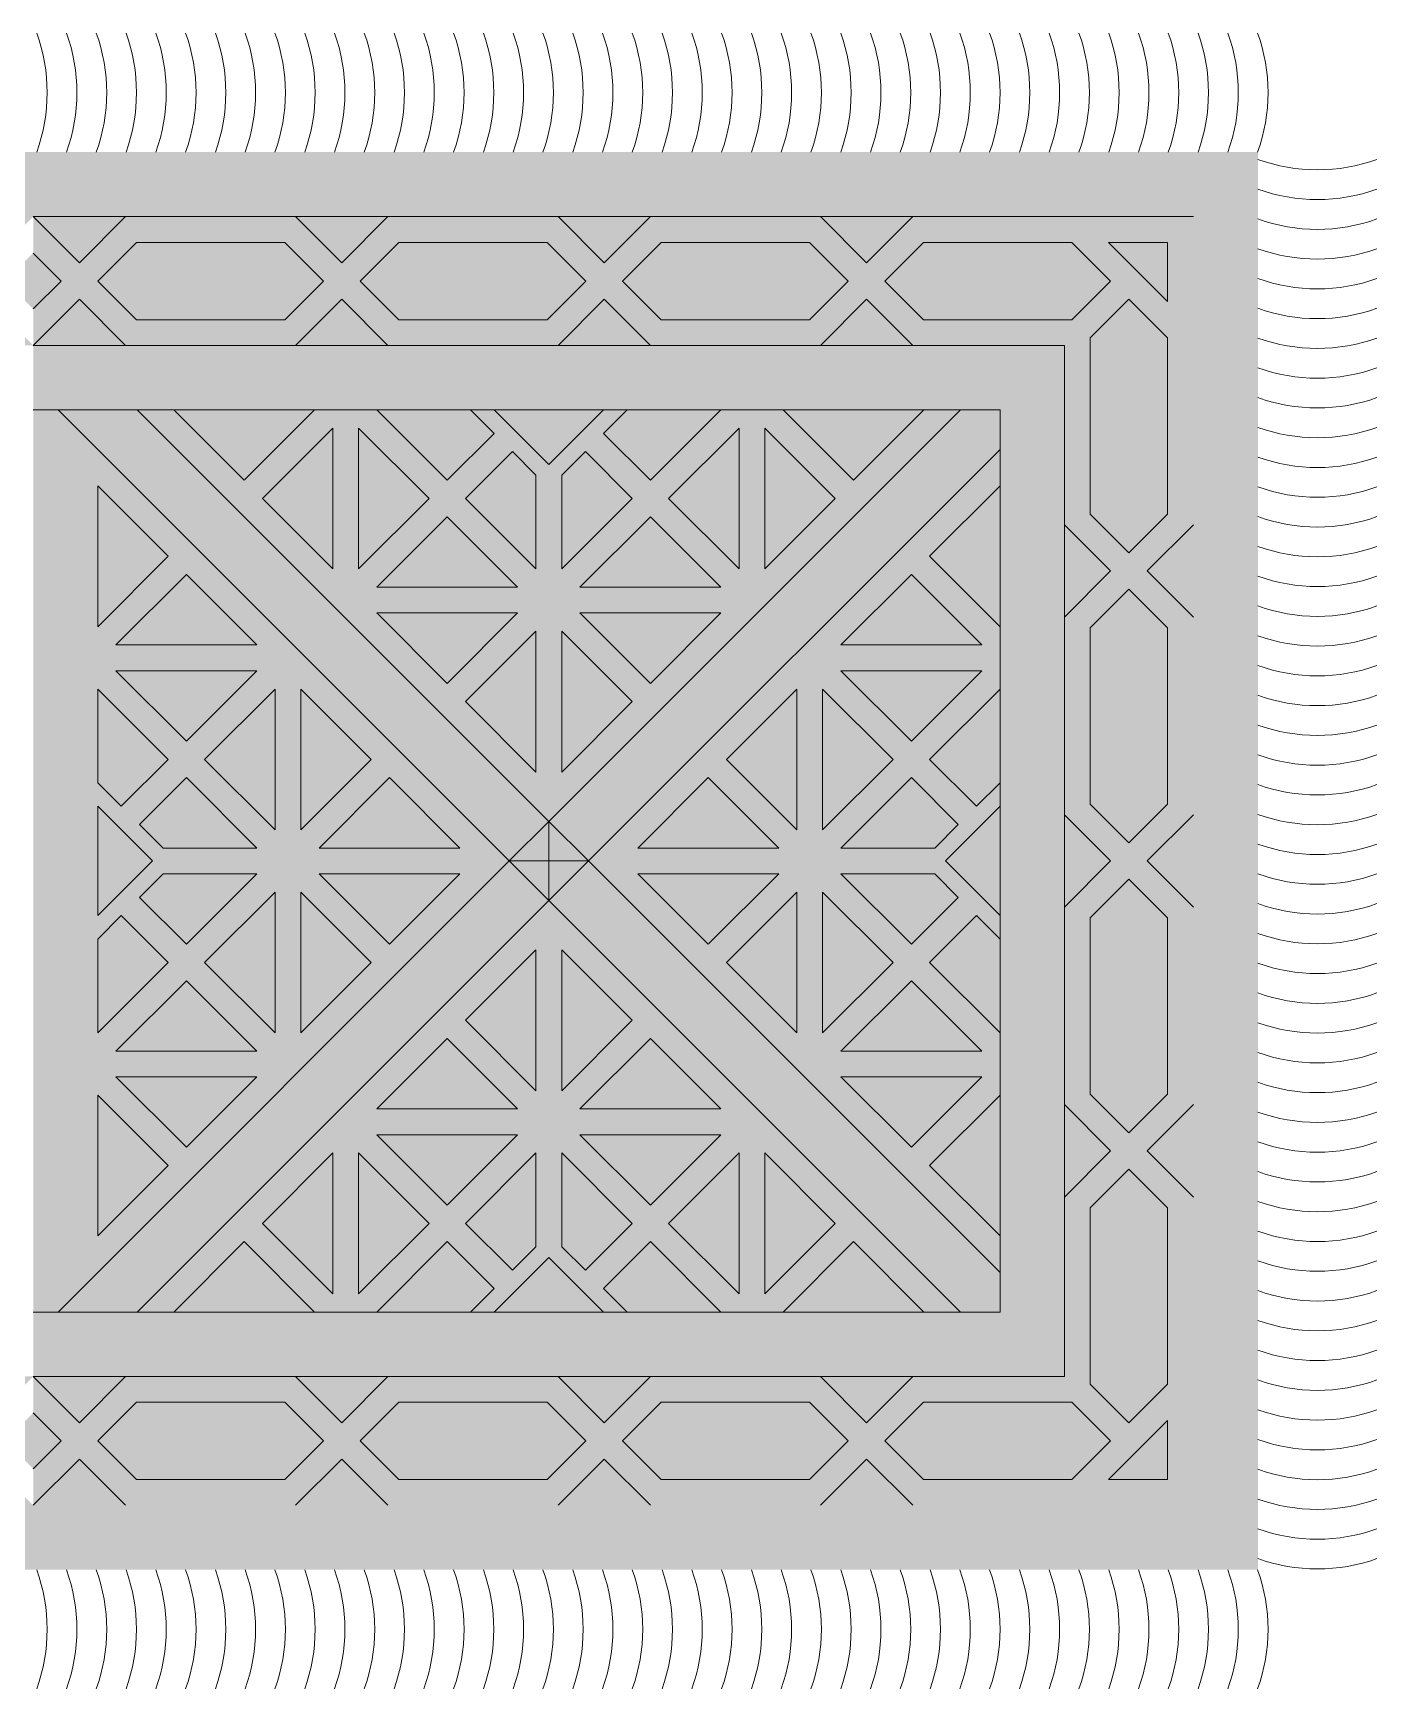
# Model space of a CAD drawing. Header units: feet. Extents: x 3867 to 6666, y -160 to 1574.
# Drawn here: x 4349.91 to 4375.91, y 306.69 to 338.74 of the extents above; entities that cross this region are included whole.
import ezdxf

# ---------------------------------------------------------------- set-up
doc = ezdxf.new("R2010")
doc.units = ezdxf.units.FT
doc.layers.add('RA-AP-01$0$FURN', color=3, linetype='Continuous')
doc.layers.add('RA-AP-01$0$INT', color=35, linetype='Continuous', lineweight=5)

# ---------------------------------------------------------------- blocks, each defined once
blk = doc.blocks.new('A$C18D01794')
at = {"layer": 'RA-AP-01$0$INT'}
h = blk.add_hatch(color=65, dxfattribs=at)
h.paths.add_polyline_path([(4.3552, -6.1567), (4.3552, -8.0567), (5.4552, -8.0567), (5.4552, -6.1567)])
h.paths.add_polyline_path([(4.4052, -8.0067), (4.4052, -6.2067), (5.4052, -6.2067), (5.4052, -8.0067)], flags=16)
h = blk.add_hatch(color=36, dxfattribs=at)
h.paths.add_polyline_path([(4.4693, -7.0709), (4.5052, -7.035), (4.5052, -7.1067)])
h.paths.add_polyline_path([(4.4552, -7.085), (4.4769, -7.1067), (4.4335, -7.1067)])
h.paths.add_polyline_path([(4.4052, -7.035), (4.4411, -7.0709), (4.4052, -7.1067)])
h.paths.add_polyline_path([(4.4252, -6.9115), (4.4552, -6.8815), (4.4852, -6.9115), (4.4852, -7.0267), (4.4552, -7.0567), (4.4252, -7.0267)])
h.paths.add_polyline_path([(4.5052, -6.8315), (4.5052, -6.9032), (4.4693, -6.8673)])
h.paths.add_polyline_path([(4.4252, -6.7079), (4.4552, -6.6779), (4.4852, -6.7079), (4.4852, -6.8232), (4.4552, -6.8532), (4.4252, -6.8232)])
h.paths.add_polyline_path([(4.4252, -6.5044), (4.4552, -6.4744), (4.4852, -6.5044), (4.4852, -6.6196), (4.4552, -6.6496), (4.4252, -6.6196)])
h.paths.add_polyline_path([(4.4693, -6.6638), (4.5052, -6.6279), (4.5052, -6.6996)])
h.paths.add_polyline_path([(4.4052, -6.6279), (4.4411, -6.6638), (4.4052, -6.6996)])
h.paths.add_polyline_path([(4.4052, -6.4244), (4.4411, -6.4602), (4.4052, -6.4961)])
h.paths.add_polyline_path([(4.4693, -6.4602), (4.5052, -6.4244), (4.5052, -6.4961)])
h.paths.add_polyline_path([(4.4252, -6.3009), (4.4552, -6.2709), (4.4852, -6.3009), (4.4852, -6.4161), (4.4552, -6.4461), (4.4252, -6.4161)])
h.paths.add_polyline_path([(4.4252, -6.2267), (4.4711, -6.2267), (4.4252, -6.2726)])
h.paths.add_polyline_path([(4.4993, -6.2267), (4.6361, -6.2267), (4.6661, -6.2567), (4.6361, -6.2867), (4.4993, -6.2867), (4.4693, -6.2567)])
h.paths.add_polyline_path([(4.6802, -6.2709), (4.7161, -6.3067), (4.6443, -6.3067)])
h.paths.add_polyline_path([(4.6443, -6.2067), (4.7161, -6.2067), (4.6802, -6.2426)])
h.paths.add_polyline_path([(4.7243, -6.2267), (4.8611, -6.2267), (4.8911, -6.2567), (4.8611, -6.2867), (4.7243, -6.2867), (4.6943, -6.2567)])
h.paths.add_polyline_path([(4.9052, -6.2709), (4.9411, -6.3067), (4.8693, -6.3067)])
h.paths.add_polyline_path([(4.8693, -6.2067), (4.9411, -6.2067), (4.9052, -6.2426)])
h.paths.add_polyline_path([(4.9493, -6.2267), (5.0861, -6.2267), (5.1161, -6.2567), (5.0861, -6.2867), (4.9493, -6.2867), (4.9193, -6.2567)])
h.paths.add_polyline_path([(5.1302, -6.2709), (5.1661, -6.3067), (5.0943, -6.3067)])
h.paths.add_polyline_path([(5.0943, -6.2067), (5.1661, -6.2067), (5.1302, -6.2426)])
h.paths.add_polyline_path([(5.1743, -6.2267), (5.3111, -6.2267), (5.3411, -6.2567), (5.3111, -6.2867), (5.1743, -6.2867), (5.1443, -6.2567)])
h.paths.add_polyline_path([(5.3252, -6.3009), (5.3552, -6.2709), (5.3852, -6.3009), (5.3852, -6.4161), (5.3552, -6.4461), (5.3252, -6.4161)])
h.paths.add_polyline_path([(5.3393, -6.2267), (5.3852, -6.2267), (5.3852, -6.2726)])
h.paths.add_polyline_path([(5.3252, -6.5044), (5.3552, -6.4744), (5.3852, -6.5044), (5.3852, -6.6196), (5.3552, -6.6496), (5.3252, -6.6196)])
h.paths.add_polyline_path([(5.3052, -6.4244), (5.3411, -6.4602), (5.3052, -6.4961)])
h.paths.add_polyline_path([(5.3693, -6.4602), (5.4052, -6.4244), (5.4052, -6.4961)])
h.paths.add_polyline_path([(5.4052, -6.6279), (5.4052, -6.6996), (5.3693, -6.6638)])
h.paths.add_polyline_path([(5.3052, -6.6279), (5.3411, -6.6638), (5.3052, -6.6996)])
h.paths.add_polyline_path([(5.3252, -6.7079), (5.3552, -6.6779), (5.3852, -6.7079), (5.3852, -6.8232), (5.3552, -6.8532), (5.3252, -6.8232)])
h.paths.add_polyline_path([(5.3052, -6.8315), (5.3411, -6.8673), (5.3052, -6.9032)])
h.paths.add_polyline_path([(5.3252, -6.9115), (5.3552, -6.8815), (5.3852, -6.9115), (5.3852, -7.0267), (5.3552, -7.0567), (5.3252, -7.0267)])
h.paths.add_polyline_path([(5.4046, -6.8321, 0.001218), (5.4052, -6.8323), (5.4052, -6.9032), (5.3693, -6.8673)])
h.paths.add_polyline_path([(5.3693, -7.0709), (5.4052, -7.035), (5.4052, -7.1067)])
h.paths.add_polyline_path([(5.3552, -7.085), (5.3769, -7.1067), (5.3335, -7.1067)])
h.paths.add_polyline_path([(5.3052, -7.035), (5.3411, -7.0709), (5.3052, -7.1067)])
h = blk.add_hatch(color=41, dxfattribs=at)
h.paths.add_polyline_path([(4.5052, -6.6279), (4.4693, -6.6638), (4.5052, -6.6996), (4.5052, -6.8315), (4.4693, -6.8673), (4.5052, -6.9032), (4.5052, -7.035), (4.4693, -7.0709), (4.5052, -7.1067), (4.4769, -7.1067), (4.4552, -7.085), (4.4335, -7.1067), (4.4052, -7.1067), (4.4411, -7.0709), (4.4052, -7.035), (4.4052, -6.9032), (4.4411, -6.8673), (4.4052, -6.8315), (4.4052, -6.6996), (4.4411, -6.6638), (4.4052, -6.6279), (4.4052, -6.4961), (4.4411, -6.4602), (4.4052, -6.4244), (4.4052, -6.2067), (4.6443, -6.2067), (4.6802, -6.2426), (4.7161, -6.2067), (4.8693, -6.2067), (4.9052, -6.2426), (4.9411, -6.2067), (5.0943, -6.2067), (5.1302, -6.2426), (5.1661, -6.2067), (5.4052, -6.2067), (5.4052, -6.4244), (5.3693, -6.4602), (5.4052, -6.4961), (5.4052, -6.6279), (5.3693, -6.6638), (5.4052, -6.6996), (5.4052, -6.8315), (5.3693, -6.8673), (5.4052, -6.9032), (5.4052, -7.035), (5.3693, -7.0709), (5.4052, -7.1067), (5.3769, -7.1067), (5.3552, -7.085), (5.3335, -7.1067), (5.3052, -7.1067), (5.3411, -7.0709), (5.3052, -7.035), (5.3052, -6.9032), (5.3411, -6.8673), (5.3052, -6.8315), (5.3052, -6.6996), (5.3411, -6.6638), (5.3052, -6.6279), (5.3052, -6.4961), (5.3411, -6.4602), (5.3052, -6.4244), (5.3052, -6.3067), (5.1661, -6.3067), (5.1302, -6.2709), (5.0943, -6.3067), (4.9411, -6.3067), (4.9052, -6.2709), (4.8693, -6.3067), (4.7161, -6.3067), (4.6802, -6.2709), (4.6443, -6.3067), (4.5052, -6.3067), (4.5052, -6.4244), (4.4693, -6.4602), (4.5052, -6.4961)])
h.paths.add_polyline_path([(4.4852, -6.5044), (4.4552, -6.4744), (4.4252, -6.5044), (4.4252, -6.6196), (4.4552, -6.6496), (4.4852, -6.6196)], flags=16)
h.paths.add_polyline_path([(4.4552, -6.4461), (4.4852, -6.4161), (4.4852, -6.3009), (4.4552, -6.2709), (4.4252, -6.3009), (4.4252, -6.4161)], flags=16)
h.paths.add_polyline_path([(4.4552, -6.6779), (4.4252, -6.7079), (4.4252, -6.8232), (4.4552, -6.8532), (4.4852, -6.8232), (4.4852, -6.7079)], flags=16)
h.paths.add_polyline_path([(4.4993, -6.2867), (4.6361, -6.2867), (4.6661, -6.2567), (4.6361, -6.2267), (4.4993, -6.2267), (4.4693, -6.2567)], flags=16)
h.paths.add_polyline_path([(4.4252, -6.2726), (4.4711, -6.2267), (4.4252, -6.2267)], flags=16)
h.paths.add_polyline_path([(4.4552, -6.8815), (4.4252, -6.9115), (4.4252, -7.0267), (4.4552, -7.0567), (4.4852, -7.0267), (4.4852, -6.9115)], flags=16)
h.paths.add_polyline_path([(4.7243, -6.2867), (4.8611, -6.2867), (4.8911, -6.2567), (4.8611, -6.2267), (4.7243, -6.2267), (4.6943, -6.2567)], flags=16)
h.paths.add_polyline_path([(4.9193, -6.2567), (4.9493, -6.2867), (5.0861, -6.2867), (5.1161, -6.2567), (5.0861, -6.2267), (4.9493, -6.2267)], flags=16)
h.paths.add_polyline_path([(5.1443, -6.2567), (5.1743, -6.2867), (5.3111, -6.2867), (5.3411, -6.2567), (5.3111, -6.2267), (5.1743, -6.2267)], flags=16)
h.paths.add_polyline_path([(5.3252, -6.6196), (5.3552, -6.6496), (5.3852, -6.6196), (5.3852, -6.5044), (5.3552, -6.4744), (5.3252, -6.5044)], flags=16)
h.paths.add_polyline_path([(5.3252, -6.4161), (5.3552, -6.4461), (5.3852, -6.4161), (5.3852, -6.3009), (5.3552, -6.2709), (5.3252, -6.3009)], flags=16)
h.paths.add_polyline_path([(5.3252, -6.7079), (5.3252, -6.8232), (5.3552, -6.8532), (5.3852, -6.8232), (5.3852, -6.7079), (5.3552, -6.6779)], flags=16)
h.paths.add_polyline_path([(5.3252, -6.9115), (5.3252, -7.0267), (5.3552, -7.0567), (5.3852, -7.0267), (5.3852, -6.9115), (5.3552, -6.8815)], flags=16)
h.paths.add_polyline_path([(5.3393, -6.2267), (5.3852, -6.2726), (5.3852, -6.2267)], flags=16)
for color, points in [(65, [(4.5052, -6.3067), (5.3052, -6.3067), (5.3052, -7.1067), (5.2552, -7.1067), (5.2552, -6.3567), (4.5552, -6.3567), (4.5552, -7.1067), (4.5052, -7.1067)]), (36, [(4.4052, -6.9032), (4.4411, -6.8673), (4.4052, -6.8315)])]:
    blk.add_hatch(color=color, dxfattribs=at).paths.add_polyline_path(points)
h = blk.add_hatch(color=41, dxfattribs=at)
h.paths.add_polyline_path([(4.5859, -6.3567), (4.5552, -6.3567), (4.5552, -6.3874), (4.8745, -6.7067), (4.9052, -6.676)])
h.paths.add_polyline_path([(5.2552, -6.3874), (5.2552, -6.3567), (5.2245, -6.3567), (4.9052, -6.676), (4.9359, -6.7067)])
h.paths.add_polyline_path([(4.9359, -6.7067), (4.9052, -6.7374), (5.2552, -7.0874), (5.2552, -7.026)])
h.paths.add_polyline_path([(4.5552, -7.026), (4.5552, -7.0874), (4.9052, -6.7374), (4.8745, -6.7067)])
h = blk.add_hatch(color=36, dxfattribs=at)
h.paths.add_polyline_path([(4.5859, -6.3567), (4.6142, -6.3567), (4.6688, -6.4114), (4.7235, -6.3567), (4.7718, -6.3567), (4.8264, -6.4114), (4.8628, -6.375), (4.8445, -6.3567), (4.8628, -6.3567), (4.9052, -6.3991), (4.9476, -6.3567), (4.9659, -6.3567), (4.9476, -6.375), (4.984, -6.4114), (5.0386, -6.3567), (5.0869, -6.3567), (5.1416, -6.4114), (5.1962, -6.3567), (5.2245, -6.3567), (4.9052, -6.676)])
h.paths.add_polyline_path([(4.8952, -6.6377), (4.8952, -6.5284), (4.8406, -6.5831)], flags=16)
h.paths.add_polyline_path([(4.9152, -6.6377), (4.9699, -6.5831), (4.9152, -6.5284)], flags=16)
h.paths.add_polyline_path([(4.8264, -6.5689), (4.8811, -6.5143), (4.7718, -6.5143)], flags=16)
h.paths.add_polyline_path([(4.984, -6.5689), (5.0386, -6.5143), (4.9293, -6.5143)], flags=16)
h.paths.add_polyline_path([(4.8811, -6.4943), (4.8264, -6.4396), (4.7718, -6.4943)], flags=16)
h.paths.add_polyline_path([(4.9293, -6.4943), (5.0386, -6.4943), (4.984, -6.4396)], flags=16)
h.paths.add_polyline_path([(4.8952, -6.4801), (4.8952, -6.4074), (4.8769, -6.3891), (4.8406, -6.4255)], flags=16)
h.paths.add_polyline_path([(4.9152, -6.4801), (4.9699, -6.4255), (4.9335, -6.3891), (4.9152, -6.4074)], flags=16)
h.paths.add_polyline_path([(4.7576, -6.4801), (4.8123, -6.4255), (4.7576, -6.3709)], flags=16)
h.paths.add_polyline_path([(4.7376, -6.4801), (4.7376, -6.3709), (4.683, -6.4255)], flags=16)
h.paths.add_polyline_path([(5.0528, -6.4801), (5.0528, -6.3709), (4.9981, -6.4255)], flags=16)
h.paths.add_polyline_path([(5.0728, -6.4801), (5.1274, -6.4255), (5.0728, -6.3709)], flags=16)
h.paths.add_polyline_path([(4.9359, -6.7067), (5.2552, -6.3874), (5.2552, -6.4157), (5.2006, -6.4704), (5.2552, -6.525), (5.2552, -6.5733), (5.2006, -6.6279), (5.2369, -6.6643), (5.2552, -6.646), (5.2552, -6.6643), (5.2128, -6.7067), (5.2552, -6.7491), (5.2552, -6.7674), (5.2369, -6.7491), (5.2006, -6.7855), (5.2552, -6.8401), (5.2552, -6.8884), (5.2006, -6.9431), (5.2552, -6.9977), (5.2552, -7.026)])
h.paths.add_polyline_path([(5.043, -6.7855), (5.0976, -6.8401), (5.0976, -6.7309)], flags=16)
h.paths.add_polyline_path([(5.0288, -6.7714), (5.0835, -6.7167), (4.9742, -6.7167)], flags=16)
h.paths.add_polyline_path([(5.1176, -6.8401), (5.1723, -6.7855), (5.1176, -6.7309)], flags=16)
h.paths.add_polyline_path([(5.0835, -6.6967), (5.0288, -6.6421), (4.9742, -6.6967)], flags=16)
h.paths.add_polyline_path([(5.1318, -6.8543), (5.1864, -6.7996), (5.2411, -6.8543)], flags=17)
h.paths.add_polyline_path([(5.1318, -6.7167), (5.1864, -6.7714), (5.2228, -6.735), (5.2045, -6.7167)], flags=16)
h.paths.add_polyline_path([(5.0976, -6.6826), (5.0976, -6.5733), (5.043, -6.6279)], flags=16)
h.paths.add_polyline_path([(5.1318, -6.8743), (5.2411, -6.8743), (5.1864, -6.9289)], flags=17)
h.paths.add_polyline_path([(5.1318, -6.6967), (5.2045, -6.6967), (5.2228, -6.6784), (5.1864, -6.6421)], flags=16)
h.paths.add_polyline_path([(5.1176, -6.6826), (5.1723, -6.6279), (5.1176, -6.5733)], flags=16)
h.paths.add_polyline_path([(5.1864, -6.6138), (5.2411, -6.5591), (5.1318, -6.5591)], flags=16)
h.paths.add_polyline_path([(5.1318, -6.5391), (5.2411, -6.5391), (5.1864, -6.4845)], flags=16)
h.paths.add_polyline_path([(5.2552, -7.0874), (5.2552, -7.1067), (4.5552, -7.1067), (4.5552, -7.0874), (4.9052, -6.7374)])
h.paths.add_polyline_path([(4.984, -6.8445), (4.9293, -6.8991), (5.0386, -6.8991)], flags=16)
h.paths.add_polyline_path([(4.9699, -6.8304), (4.9152, -6.7757), (4.9152, -6.885)], flags=16)
h.paths.add_polyline_path([(4.9293, -6.9191), (4.984, -6.9738), (5.0386, -6.9191)], flags=16)
h.paths.add_polyline_path([(5.0528, -6.9333), (4.9981, -6.9879), (5.0528, -7.0426)], flags=16)
h.paths.add_polyline_path([(5.0728, -6.9333), (5.0728, -7.0426), (5.1274, -6.9879)], flags=16)
h.paths.add_polyline_path([(4.8952, -6.7757), (4.8406, -6.8304), (4.8952, -6.885)], flags=16)
h.paths.add_polyline_path([(4.9152, -6.9333), (4.9152, -7.006), (4.9335, -7.0243), (4.9699, -6.9879)], flags=16)
h.paths.add_polyline_path([(4.8811, -6.8991), (4.8264, -6.8445), (4.7718, -6.8991)], flags=16)
h.paths.add_polyline_path([(4.8952, -6.9333), (4.8406, -6.9879), (4.8769, -7.0243), (4.8952, -7.006)], flags=16)
h.paths.add_polyline_path([(4.984, -7.0021), (4.9476, -7.0384), (4.9659, -7.0567), (5.0386, -7.0567)], flags=16)
h.paths.add_polyline_path([(4.8811, -6.9191), (4.7718, -6.9191), (4.8264, -6.9738)], flags=16)
h.paths.add_polyline_path([(4.9052, -7.0143), (4.8628, -7.0567), (4.9476, -7.0567)], flags=16)
h.paths.add_polyline_path([(5.1416, -7.0021), (5.0869, -7.0567), (5.1962, -7.0567)], flags=16)
h.paths.add_polyline_path([(4.8264, -7.0021), (4.7718, -7.0567), (4.8445, -7.0567), (4.8628, -7.0384)], flags=16)
h.paths.add_polyline_path([(4.8123, -6.9879), (4.7576, -6.9333), (4.7576, -7.0426)], flags=16)
h.paths.add_polyline_path([(4.7376, -6.9333), (4.683, -6.9879), (4.7376, -7.0426)], flags=16)
h.paths.add_polyline_path([(4.7235, -7.0567), (4.6688, -7.0021), (4.6142, -7.0567)], flags=16)
h.paths.add_polyline_path([(4.5976, -6.7067), (4.5552, -6.6643), (4.5552, -6.646), (4.5735, -6.6643), (4.6099, -6.6279), (4.5552, -6.5733), (4.5552, -6.525), (4.6099, -6.4704), (4.5552, -6.4157), (4.5552, -6.3874), (4.8745, -6.7067), (4.5552, -7.026), (4.5552, -6.9977), (4.6099, -6.9431), (4.5552, -6.8884), (4.5552, -6.8401), (4.6099, -6.7855), (4.5735, -6.7491), (4.5552, -6.7674), (4.5552, -6.7491)])
h.paths.add_polyline_path([(4.7128, -6.7309), (4.7128, -6.8401), (4.7674, -6.7855)], flags=16)
h.paths.add_polyline_path([(4.7269, -6.7167), (4.7816, -6.7714), (4.8362, -6.7167)], flags=16)
h.paths.add_polyline_path([(4.6928, -6.7309), (4.6381, -6.7855), (4.6928, -6.8401)], flags=16)
h.paths.add_polyline_path([(4.7269, -6.6967), (4.8362, -6.6967), (4.7816, -6.6421)], flags=16)
h.paths.add_polyline_path([(4.6786, -6.7167), (4.6059, -6.7167), (4.5876, -6.735), (4.624, -6.7714)], flags=16)
h.paths.add_polyline_path([(4.7128, -6.6826), (4.7674, -6.6279), (4.7128, -6.5733)], flags=16)
h.paths.add_polyline_path([(4.6786, -6.6967), (4.624, -6.6421), (4.5876, -6.6784), (4.6059, -6.6967)], flags=16)
h.paths.add_polyline_path([(4.6928, -6.6826), (4.6928, -6.5733), (4.6381, -6.6279)], flags=16)
h.paths.add_polyline_path([(4.624, -6.7996), (4.6786, -6.8543), (4.5693, -6.8543)], flags=17)
h.paths.add_polyline_path([(4.624, -6.6138), (4.6786, -6.5591), (4.5693, -6.5591)], flags=16)
h.paths.add_polyline_path([(4.6786, -6.8743), (4.624, -6.9289), (4.5693, -6.8743)], flags=17)
h.paths.add_polyline_path([(4.6786, -6.5391), (4.624, -6.4845), (4.5693, -6.5391)], flags=16)
h = blk.add_hatch(color=53, dxfattribs=at)
h.paths.add_polyline_path([(4.9699, -6.5831), (4.9152, -6.6377), (4.9152, -6.5284)])
h.paths.add_polyline_path([(4.8952, -6.6377), (4.8406, -6.5831), (4.8952, -6.5284)])
h.paths.add_polyline_path([(4.8264, -6.5689), (4.7718, -6.5143), (4.8811, -6.5143)])
h.paths.add_polyline_path([(4.8811, -6.4943), (4.7718, -6.4943), (4.8264, -6.4396)])
h.paths.add_polyline_path([(4.8952, -6.4801), (4.8406, -6.4255), (4.8769, -6.3891), (4.8952, -6.4074)])
h.paths.add_polyline_path([(4.8628, -6.375), (4.8264, -6.4114), (4.7718, -6.3567), (4.8445, -6.3567)])
h.paths.add_polyline_path([(4.8123, -6.4255), (4.7576, -6.4801), (4.7576, -6.3709)])
h.paths.add_polyline_path([(4.7376, -6.4801), (4.683, -6.4255), (4.7376, -6.3709)])
h.paths.add_polyline_path([(4.6688, -6.4114), (4.6142, -6.3567), (4.7235, -6.3567)])
h.paths.add_polyline_path([(4.9052, -6.3991), (4.8628, -6.3567), (4.9476, -6.3567)])
h.paths.add_polyline_path([(4.9152, -6.4801), (4.9152, -6.4074), (4.9335, -6.3891), (4.9699, -6.4255)])
h.paths.add_polyline_path([(5.0386, -6.4943), (4.9293, -6.4943), (4.984, -6.4396)])
h.paths.add_polyline_path([(4.984, -6.5689), (4.9293, -6.5143), (5.0386, -6.5143)])
h.paths.add_polyline_path([(5.0528, -6.4801), (4.9981, -6.4255), (5.0528, -6.3709)])
h.paths.add_polyline_path([(4.984, -6.4114), (4.9476, -6.375), (4.9659, -6.3567), (5.0386, -6.3567)])
h.paths.add_polyline_path([(5.1274, -6.4255), (5.0728, -6.4801), (5.0728, -6.3709)])
h.paths.add_polyline_path([(5.1416, -6.4114), (5.0869, -6.3567), (5.1962, -6.3567)])
h = blk.add_hatch(color=53, dxfattribs=at)
h.paths.add_polyline_path([(4.7816, -6.7714), (4.8362, -6.7167), (4.7269, -6.7167)])
h.paths.add_polyline_path([(4.8362, -6.6967), (4.7816, -6.6421), (4.7269, -6.6967)])
h.paths.add_polyline_path([(4.7674, -6.6279), (4.7128, -6.5733), (4.7128, -6.6826)])
h.paths.add_polyline_path([(4.6928, -6.6826), (4.6928, -6.5733), (4.6381, -6.6279)])
h.paths.add_polyline_path([(4.6786, -6.6967), (4.624, -6.6421), (4.5876, -6.6784), (4.6059, -6.6967)])
h.paths.add_polyline_path([(4.5735, -6.6643), (4.6099, -6.6279), (4.5552, -6.5733), (4.5552, -6.646)])
h.paths.add_polyline_path([(4.624, -6.6138), (4.6786, -6.5591), (4.5693, -6.5591)])
h.paths.add_polyline_path([(4.6786, -6.5391), (4.624, -6.4845), (4.5693, -6.5391)])
h.paths.add_polyline_path([(4.6099, -6.4704), (4.5552, -6.4157), (4.5552, -6.525)])
h.paths.add_polyline_path([(4.5976, -6.7067), (4.5552, -6.6643), (4.5552, -6.7491)])
h.paths.add_polyline_path([(4.6786, -6.7167), (4.6059, -6.7167), (4.5876, -6.735), (4.624, -6.7714)])
h.paths.add_polyline_path([(4.6928, -6.8401), (4.6928, -6.7309), (4.6381, -6.7855)])
h.paths.add_polyline_path([(4.7674, -6.7855), (4.7128, -6.7309), (4.7128, -6.8401)])
h.paths.add_polyline_path([(4.6786, -6.8543), (4.624, -6.7996), (4.5693, -6.8543)])
h.paths.add_polyline_path([(4.6099, -6.7855), (4.5735, -6.7491), (4.5552, -6.7674), (4.5552, -6.8401)])
h.paths.add_polyline_path([(4.624, -6.9289), (4.6786, -6.8743), (4.5693, -6.8743)])
h.paths.add_polyline_path([(4.6099, -6.9431), (4.5552, -6.8884), (4.5552, -6.9977)])
h = blk.add_hatch(color=53, dxfattribs=at)
h.paths.add_polyline_path([(5.0288, -6.6421), (4.9742, -6.6967), (5.0835, -6.6967)])
h.paths.add_polyline_path([(4.9742, -6.7167), (5.0288, -6.7714), (5.0835, -6.7167)])
h.paths.add_polyline_path([(5.043, -6.7855), (5.0976, -6.8401), (5.0976, -6.7309)])
h.paths.add_polyline_path([(5.1176, -6.7309), (5.1176, -6.8401), (5.1723, -6.7855)])
h.paths.add_polyline_path([(5.1318, -6.7167), (5.1864, -6.7714), (5.2228, -6.735), (5.2045, -6.7167)])
h.paths.add_polyline_path([(5.2369, -6.7491), (5.2006, -6.7855), (5.2552, -6.8401), (5.2552, -6.7674)])
h.paths.add_polyline_path([(5.1864, -6.7996), (5.1318, -6.8543), (5.2411, -6.8543)])
h.paths.add_polyline_path([(5.1318, -6.8743), (5.1864, -6.9289), (5.2411, -6.8743)])
h.paths.add_polyline_path([(5.2006, -6.9431), (5.2552, -6.9977), (5.2552, -6.8884)])
h.paths.add_polyline_path([(5.2128, -6.7067), (5.2552, -6.7491), (5.2552, -6.6643)])
h.paths.add_polyline_path([(5.1318, -6.6967), (5.2045, -6.6967), (5.2228, -6.6784), (5.1864, -6.6421)])
h.paths.add_polyline_path([(5.1176, -6.5733), (5.1176, -6.6826), (5.1723, -6.6279)])
h.paths.add_polyline_path([(5.043, -6.6279), (5.0976, -6.6826), (5.0976, -6.5733)])
h.paths.add_polyline_path([(5.1318, -6.5591), (5.1864, -6.6138), (5.2411, -6.5591)])
h.paths.add_polyline_path([(5.2006, -6.6279), (5.2369, -6.6643), (5.2552, -6.646), (5.2552, -6.5733)])
h.paths.add_polyline_path([(5.1864, -6.4845), (5.1318, -6.5391), (5.2411, -6.5391)])
h.paths.add_polyline_path([(5.2006, -6.4704), (5.2552, -6.525), (5.2552, -6.4157)])
h = blk.add_hatch(color=65, dxfattribs=at)
h.paths.add_polyline_path([(4.9052, -6.7067), (4.9052, -6.676), (4.8745, -6.7067)])
h.paths.add_polyline_path([(4.9359, -6.7067), (4.9052, -6.7067), (4.9052, -6.7374)])
h = blk.add_hatch(color=36, dxfattribs=at)
h.paths.add_polyline_path([(4.9052, -6.7374), (4.9052, -6.7067), (4.8745, -6.7067)])
h.paths.add_polyline_path([(4.9359, -6.7067), (4.9052, -6.676), (4.9052, -6.7067)])
h = blk.add_hatch(color=53, dxfattribs=at)
h.paths.add_polyline_path([(4.8952, -6.7757), (4.8406, -6.8304), (4.8952, -6.885)])
h.paths.add_polyline_path([(4.9152, -6.885), (4.9699, -6.8304), (4.9152, -6.7757)])
h.paths.add_polyline_path([(5.0386, -6.8991), (4.984, -6.8445), (4.9293, -6.8991)])
h.paths.add_polyline_path([(4.9293, -6.9191), (4.984, -6.9738), (5.0386, -6.9191)])
h.paths.add_polyline_path([(4.9152, -6.9333), (4.9152, -7.006), (4.9335, -7.0243), (4.9699, -6.9879)])
h.paths.add_polyline_path([(5.0386, -7.0567), (4.984, -7.0021), (4.9476, -7.0384), (4.9659, -7.0567)])
h.paths.add_polyline_path([(5.0528, -7.0426), (5.0528, -6.9333), (4.9981, -6.9879)])
h.paths.add_polyline_path([(5.0728, -7.0426), (5.1274, -6.9879), (5.0728, -6.9333)])
h.paths.add_polyline_path([(5.1416, -7.0021), (5.0869, -7.0567), (5.1962, -7.0567)])
h.paths.add_polyline_path([(4.9476, -7.0567), (4.9052, -7.0143), (4.8628, -7.0567)])
h.paths.add_polyline_path([(4.8406, -6.9879), (4.8769, -7.0243), (4.8952, -7.006), (4.8952, -6.9333)])
h.paths.add_polyline_path([(4.8811, -6.9191), (4.7718, -6.9191), (4.8264, -6.9738)])
h.paths.add_polyline_path([(4.8811, -6.8991), (4.8264, -6.8445), (4.7718, -6.8991)])
h.paths.add_polyline_path([(4.7576, -7.0426), (4.8123, -6.9879), (4.7576, -6.9333)])
h.paths.add_polyline_path([(4.8264, -7.0021), (4.7718, -7.0567), (4.8445, -7.0567), (4.8628, -7.0384)])
h.paths.add_polyline_path([(4.7376, -7.0426), (4.7376, -6.9333), (4.683, -6.9879)])
h.paths.add_polyline_path([(4.6688, -7.0021), (4.6142, -7.0567), (4.7235, -7.0567)])
h = blk.add_hatch(color=36, dxfattribs=at)
h.paths.add_polyline_path([(4.4693, -7.1426), (4.5052, -7.1784), (4.5052, -7.1067)])
h.paths.add_polyline_path([(4.4552, -7.1284), (4.4769, -7.1067), (4.4335, -7.1067)])
h.paths.add_polyline_path([(4.4052, -7.1784), (4.4411, -7.1426), (4.4052, -7.1067)])
h.paths.add_polyline_path([(4.4252, -7.302), (4.4552, -7.332), (4.4852, -7.302), (4.4852, -7.1867), (4.4552, -7.1567), (4.4252, -7.1867)])
h.paths.add_polyline_path([(4.5052, -7.382), (4.5052, -7.3102), (4.4693, -7.3461)])
h.paths.add_polyline_path([(4.4252, -7.5055), (4.4552, -7.5355), (4.4852, -7.5055), (4.4852, -7.3902), (4.4552, -7.3602), (4.4252, -7.3902)])
h.paths.add_polyline_path([(4.4252, -7.709), (4.4552, -7.739), (4.4852, -7.709), (4.4852, -7.5938), (4.4552, -7.5638), (4.4252, -7.5938)])
h.paths.add_polyline_path([(4.4693, -7.5496), (4.5052, -7.5855), (4.5052, -7.5138)])
h.paths.add_polyline_path([(4.4052, -7.5855), (4.4411, -7.5496), (4.4052, -7.5138)])
h.paths.add_polyline_path([(4.4052, -7.789), (4.4411, -7.7532), (4.4052, -7.7173)])
h.paths.add_polyline_path([(4.4693, -7.7532), (4.5052, -7.789), (4.5052, -7.7173)])
h.paths.add_polyline_path([(4.4252, -7.9126), (4.4552, -7.9426), (4.4852, -7.9126), (4.4852, -7.7973), (4.4552, -7.7673), (4.4252, -7.7973)])
h.paths.add_polyline_path([(4.4252, -7.9867), (4.4711, -7.9867), (4.4252, -7.9409)])
h.paths.add_polyline_path([(4.4993, -7.9867), (4.6361, -7.9867), (4.6661, -7.9567), (4.6361, -7.9267), (4.4993, -7.9267), (4.4693, -7.9567)])
h.paths.add_polyline_path([(4.6802, -7.9426), (4.7161, -7.9067), (4.6443, -7.9067)])
h.paths.add_polyline_path([(4.6443, -8.0067), (4.7161, -8.0067), (4.6802, -7.9709)])
h.paths.add_polyline_path([(4.7243, -7.9867), (4.8611, -7.9867), (4.8911, -7.9567), (4.8611, -7.9267), (4.7243, -7.9267), (4.6943, -7.9567)])
h.paths.add_polyline_path([(4.9052, -7.9426), (4.9411, -7.9067), (4.8693, -7.9067)])
h.paths.add_polyline_path([(4.8693, -8.0067), (4.9411, -8.0067), (4.9052, -7.9709)])
h.paths.add_polyline_path([(4.9493, -7.9867), (5.0861, -7.9867), (5.1161, -7.9567), (5.0861, -7.9267), (4.9493, -7.9267), (4.9193, -7.9567)])
h.paths.add_polyline_path([(5.1302, -7.9426), (5.1661, -7.9067), (5.0943, -7.9067)])
h.paths.add_polyline_path([(5.0943, -8.0067), (5.1661, -8.0067), (5.1302, -7.9709)])
h.paths.add_polyline_path([(5.1743, -7.9867), (5.3111, -7.9867), (5.3411, -7.9567), (5.3111, -7.9267), (5.1743, -7.9267), (5.1443, -7.9567)])
h.paths.add_polyline_path([(5.3252, -7.9126), (5.3552, -7.9426), (5.3852, -7.9126), (5.3852, -7.7973), (5.3552, -7.7673), (5.3252, -7.7973)])
h.paths.add_polyline_path([(5.3393, -7.9867), (5.3852, -7.9867), (5.3852, -7.9409)])
h.paths.add_polyline_path([(5.3252, -7.709), (5.3552, -7.739), (5.3852, -7.709), (5.3852, -7.5938), (5.3552, -7.5638), (5.3252, -7.5938)])
h.paths.add_polyline_path([(5.3052, -7.789), (5.3411, -7.7532), (5.3052, -7.7173)])
h.paths.add_polyline_path([(5.3693, -7.7532), (5.4052, -7.789), (5.4052, -7.7173)])
h.paths.add_polyline_path([(5.4052, -7.5855), (5.4052, -7.5138), (5.3693, -7.5496)])
h.paths.add_polyline_path([(5.3052, -7.5855), (5.3411, -7.5496), (5.3052, -7.5138)])
h.paths.add_polyline_path([(5.3252, -7.5055), (5.3552, -7.5355), (5.3852, -7.5055), (5.3852, -7.3902), (5.3552, -7.3602), (5.3252, -7.3902)])
h.paths.add_polyline_path([(5.3052, -7.382), (5.3411, -7.3461), (5.3052, -7.3102)])
h.paths.add_polyline_path([(5.3252, -7.302), (5.3552, -7.332), (5.3852, -7.302), (5.3852, -7.1867), (5.3552, -7.1567), (5.3252, -7.1867)])
h.paths.add_polyline_path([(5.4046, -7.3813, -0.001218), (5.4052, -7.3811), (5.4052, -7.3102), (5.3693, -7.3461)])
h.paths.add_polyline_path([(5.3693, -7.1426), (5.4052, -7.1784), (5.4052, -7.1067)])
h.paths.add_polyline_path([(5.3552, -7.1284), (5.3769, -7.1067), (5.3335, -7.1067)])
h.paths.add_polyline_path([(5.3052, -7.1784), (5.3411, -7.1426), (5.3052, -7.1067)])
at = {"layer": 'RA-AP-01$0$INT', "color": 41}
for p, q in [((4.6443, -6.2067), (4.6802, -6.2426)), ((4.7161, -6.2067), (4.6802, -6.2426)), ((4.8693, -6.2067), (4.9052, -6.2426)), ((4.9411, -6.2067), (4.9052, -6.2426)), ((5.0943, -6.2067), (5.1302, -6.2426)), ((5.1661, -6.2067), (5.1302, -6.2426)), ((4.4711, -6.2267), (4.4252, -6.2726)), ((4.4252, -6.2726), (4.4252, -6.2267)), ((4.4711, -6.2267), (4.4252, -6.2267)), ((4.4993, -6.2267), (4.4693, -6.2567)), ((4.6361, -6.2267), (4.4993, -6.2267)), ((4.6361, -6.2267), (4.6661, -6.2567)), ((4.7243, -6.2267), (4.6943, -6.2567)), ((4.8611, -6.2267), (4.7243, -6.2267)), ((4.8611, -6.2267), (4.8911, -6.2567)), ((4.9493, -6.2267), (4.9193, -6.2567)), ((4.9493, -6.2267), (5.0861, -6.2267)), ((5.0861, -6.2267), (5.1161, -6.2567)), ((5.1743, -6.2267), (5.1443, -6.2567)), ((5.1743, -6.2267), (5.3111, -6.2267)), ((5.3111, -6.2267), (5.3411, -6.2567)), ((5.3393, -6.2267), (5.3852, -6.2726)), ((5.3393, -6.2267), (5.3852, -6.2267)), ((5.3852, -6.2726), (5.3852, -6.2267)), ((4.4993, -6.2867), (4.4693, -6.2567)), ((4.6361, -6.2867), (4.6661, -6.2567)), ((4.7243, -6.2867), (4.6943, -6.2567)), ((4.8611, -6.2867), (4.8911, -6.2567)), ((4.9493, -6.2867), (4.9193, -6.2567)), ((5.0861, -6.2867), (5.1161, -6.2567)), ((5.1743, -6.2867), (5.1443, -6.2567)), ((5.3111, -6.2867), (5.3411, -6.2567)), ((4.4252, -6.3009), (4.4552, -6.2709)), ((4.4852, -6.3009), (4.4552, -6.2709)), ((4.6443, -6.3067), (4.6802, -6.2709)), ((4.7161, -6.3067), (4.6802, -6.2709)), ((4.8693, -6.3067), (4.9052, -6.2709)), ((4.9411, -6.3067), (4.9052, -6.2709)), ((5.0943, -6.3067), (5.1302, -6.2709)), ((5.1661, -6.3067), (5.1302, -6.2709)), ((5.3252, -6.3009), (5.3552, -6.2709)), ((5.3852, -6.3009), (5.3552, -6.2709)), ((4.6361, -6.2867), (4.4993, -6.2867)), ((4.8611, -6.2867), (4.7243, -6.2867)), ((4.9493, -6.2867), (5.0861, -6.2867)), ((5.1743, -6.2867), (5.3111, -6.2867)), ((4.4252, -6.4161), (4.4252, -6.3009)), ((4.4852, -6.3009), (4.4852, -6.4161)), ((5.3252, -6.3009), (5.3252, -6.4161)), ((5.3852, -6.4161), (5.3852, -6.3009)), ((4.4552, -6.4461), (4.4252, -6.4161)), ((4.4552, -6.4461), (4.4852, -6.4161)), ((5.3552, -6.4461), (5.3252, -6.4161)), ((5.3552, -6.4461), (5.3852, -6.4161)), ((4.4411, -6.4602), (4.4052, -6.4244)), ((4.4693, -6.4602), (4.5052, -6.4244)), ((5.3411, -6.4602), (5.3052, -6.4244)), ((5.3693, -6.4602), (5.4052, -6.4244)), ((4.4052, -6.4961), (4.4411, -6.4602)), ((4.5052, -6.4961), (4.4693, -6.4602)), ((5.3052, -6.4961), (5.3411, -6.4602)), ((5.4052, -6.4961), (5.3693, -6.4602)), ((4.4252, -6.5044), (4.4552, -6.4744)), ((4.4852, -6.5044), (4.4552, -6.4744)), ((5.3252, -6.5044), (5.3552, -6.4744)), ((5.3852, -6.5044), (5.3552, -6.4744)), ((4.4252, -6.6196), (4.4252, -6.5044)), ((4.4852, -6.6196), (4.4852, -6.5044)), ((5.3252, -6.6196), (5.3252, -6.5044)), ((5.3852, -6.6196), (5.3852, -6.5044)), ((4.4052, -6.6279), (4.4411, -6.6638)), ((4.4252, -6.6196), (4.4552, -6.6496)), ((4.4852, -6.6196), (4.4552, -6.6496)), ((4.5052, -6.6279), (4.4693, -6.6638)), ((5.3052, -6.6279), (5.3411, -6.6638)), ((5.3252, -6.6196), (5.3552, -6.6496)), ((5.3852, -6.6196), (5.3552, -6.6496)), ((5.4052, -6.6279), (5.3693, -6.6638)), ((4.4052, -6.6996), (4.4411, -6.6638)), ((4.5052, -6.6996), (4.4693, -6.6638)), ((5.3052, -6.6996), (5.3411, -6.6638)), ((5.4052, -6.6996), (5.3693, -6.6638)), ((4.4252, -6.7079), (4.4552, -6.6779)), ((4.4852, -6.7079), (4.4552, -6.6779)), ((4.9052, -6.676), (4.9052, -6.7374)), ((5.3252, -6.7079), (5.3552, -6.6779)), ((5.3852, -6.7079), (5.3552, -6.6779)), ((4.4252, -6.8232), (4.4252, -6.7079)), ((4.4852, -6.8232), (4.4852, -6.7079)), ((4.8745, -6.7067), (4.9359, -6.7067)), ((5.3252, -6.8232), (5.3252, -6.7079)), ((5.3852, -6.8232), (5.3852, -6.7079)), ((4.9052, -6.7374), (4.5552, -7.0874)), ((4.4052, -6.8315), (4.4411, -6.8673)), ((4.4252, -6.8232), (4.4552, -6.8532)), ((4.4852, -6.8232), (4.4552, -6.8532)), ((4.5052, -6.8315), (4.4693, -6.8673)), ((5.3052, -6.8315), (5.3411, -6.8673)), ((5.3252, -6.8232), (5.3552, -6.8532)), ((5.3852, -6.8232), (5.3552, -6.8532)), ((5.4052, -6.8315), (5.3693, -6.8673)), ((4.4052, -6.9032), (4.4411, -6.8673)), ((4.5052, -6.9032), (4.4693, -6.8673)), ((5.3052, -6.9032), (5.3411, -6.8673)), ((5.4052, -6.9032), (5.3693, -6.8673)), ((4.4252, -6.9115), (4.4552, -6.8815)), ((4.4852, -6.9115), (4.4552, -6.8815)), ((5.3252, -6.9115), (5.3552, -6.8815)), ((5.3852, -6.9115), (5.3552, -6.8815)), ((4.4252, -6.9115), (4.4252, -7.0267)), ((4.4852, -6.9115), (4.4852, -7.0267)), ((5.3252, -6.9115), (5.3252, -7.0267)), ((5.3852, -6.9115), (5.3852, -7.0267)), ((4.4252, -7.0267), (4.4552, -7.0567)), ((4.4852, -7.0267), (4.4552, -7.0567)), ((5.3252, -7.0267), (5.3552, -7.0567)), ((5.3852, -7.0267), (5.3552, -7.0567)), ((4.4052, -7.035), (4.4411, -7.0709)), ((4.5052, -7.035), (4.4693, -7.0709)), ((5.3052, -7.035), (5.3411, -7.0709)), ((5.4052, -7.035), (5.3693, -7.0709)), ((4.4411, -7.0709), (4.4052, -7.1067)), ((4.4693, -7.0709), (4.5052, -7.1067)), ((5.3411, -7.0709), (5.3052, -7.1067)), ((5.3693, -7.0709), (5.4052, -7.1067)), ((4.4552, -7.085), (4.4335, -7.1067)), ((4.4552, -7.085), (4.4769, -7.1067)), ((5.3552, -7.085), (5.3335, -7.1067)), ((5.3552, -7.085), (5.3769, -7.1067))]:
    blk.add_line(p, q, dxfattribs=at)
at = {"layer": 'RA-AP-01$0$INT'}
for p, q in [((5.2672, -6.3067), (4.5432, -6.3067)), ((5.2672, -6.3067), (4.5432, -6.3067)), ((4.5552, -6.3567), (5.2552, -6.3567)), ((4.5552, -7.1067), (4.5552, -6.3567)), ((4.9052, -6.676), (4.5859, -6.3567)), ((4.6142, -6.3567), (4.6688, -6.4114)), ((4.7235, -6.3567), (4.6688, -6.4114)), ((4.7718, -6.3567), (4.8264, -6.4114)), ((4.8445, -6.3567), (4.7718, -6.3567)), ((4.8445, -6.3567), (4.8628, -6.375)), ((4.9476, -6.3567), (4.8628, -6.3567)), ((4.9052, -6.3991), (4.8628, -6.3567)), ((4.9052, -6.3991), (4.9476, -6.3567)), ((4.9052, -6.676), (5.2245, -6.3567)), ((4.9659, -6.3567), (4.9476, -6.375)), ((4.9476, -6.375), (4.9659, -6.3567)), ((4.9659, -6.3567), (5.0386, -6.3567)), ((5.0386, -6.3567), (4.984, -6.4114)), ((5.0869, -6.3567), (5.1416, -6.4114)), ((5.1962, -6.3567), (5.1416, -6.4114)), ((5.2552, -7.1067), (5.2552, -6.3567)), ((4.7376, -6.3709), (4.683, -6.4255)), ((4.7376, -6.4801), (4.7376, -6.3709)), ((4.7576, -6.4801), (4.7576, -6.3709)), ((4.7576, -6.3709), (4.8123, -6.4255)), ((5.0528, -6.3709), (4.9981, -6.4255)), ((5.0528, -6.4801), (5.0528, -6.3709)), ((5.0728, -6.4801), (5.0728, -6.3709)), ((5.0728, -6.3709), (5.1274, -6.4255)), ((4.8264, -6.4114), (4.8628, -6.375)), ((4.984, -6.4114), (4.9476, -6.375)), ((4.8745, -6.7067), (4.5552, -6.3874)), ((4.8406, -6.4255), (4.8769, -6.3891)), ((4.8952, -6.4074), (4.8769, -6.3891)), ((4.9152, -6.4074), (4.9335, -6.3891)), ((4.9699, -6.4255), (4.9335, -6.3891)), ((4.9359, -6.7067), (5.2552, -6.3874)), ((4.8952, -6.4074), (4.8952, -6.4801)), ((4.9152, -6.4074), (4.9152, -6.4801)), ((4.5552, -6.4157), (4.6099, -6.4704)), ((5.2552, -6.4157), (5.2006, -6.4704)), ((4.683, -6.4255), (4.7376, -6.4801)), ((4.7576, -6.4801), (4.8123, -6.4255)), ((4.8952, -6.4801), (4.8406, -6.4255)), ((4.9152, -6.4801), (4.9699, -6.4255)), ((5.0528, -6.4801), (4.9981, -6.4255)), ((5.1274, -6.4255), (5.0728, -6.4801)), ((4.7718, -6.4943), (4.8264, -6.4396)), ((4.8811, -6.4943), (4.8264, -6.4396)), ((4.9293, -6.4943), (4.984, -6.4396)), ((5.0386, -6.4943), (4.984, -6.4396)), ((4.5552, -6.525), (4.6099, -6.4704)), ((5.2552, -6.525), (5.2006, -6.4704)), ((4.5693, -6.5391), (4.624, -6.4845)), ((4.624, -6.4845), (4.6786, -6.5391)), ((5.1864, -6.4845), (5.1318, -6.5391)), ((5.2411, -6.5391), (5.1864, -6.4845)), ((4.7718, -6.4943), (4.8811, -6.4943)), ((5.0386, -6.4943), (4.9293, -6.4943)), ((4.7718, -6.5143), (4.8811, -6.5143)), ((4.8264, -6.5689), (4.7718, -6.5143)), ((4.8811, -6.5143), (4.8264, -6.5689)), ((4.9293, -6.5143), (4.984, -6.5689)), ((5.0386, -6.5143), (4.9293, -6.5143)), ((4.984, -6.5689), (5.0386, -6.5143)), ((4.6786, -6.5391), (4.5693, -6.5391)), ((4.8952, -6.5284), (4.8406, -6.5831)), ((4.8952, -6.5284), (4.8952, -6.6377)), ((4.9152, -6.5284), (4.9699, -6.5831)), ((4.9152, -6.5284), (4.9152, -6.6377)), ((5.1318, -6.5391), (5.2411, -6.5391)), ((4.5693, -6.5591), (4.624, -6.6138)), ((4.6786, -6.5591), (4.5693, -6.5591)), ((4.6786, -6.5591), (4.624, -6.6138)), ((5.1318, -6.5591), (5.2411, -6.5591)), ((5.1318, -6.5591), (5.1864, -6.6138)), ((5.2411, -6.5591), (5.1864, -6.6138)), ((4.5552, -6.646), (4.5552, -6.5733)), ((4.5552, -6.5733), (4.6099, -6.6279)), ((4.6928, -6.5733), (4.6381, -6.6279)), ((4.6928, -6.5733), (4.6928, -6.6826)), ((4.7674, -6.6279), (4.7128, -6.5733)), ((4.7128, -6.5733), (4.7128, -6.6826)), ((5.043, -6.6279), (5.0976, -6.5733)), ((5.0976, -6.5733), (5.0976, -6.6826)), ((5.1176, -6.5733), (5.1723, -6.6279)), ((5.1176, -6.5733), (5.1176, -6.6826)), ((5.2552, -6.5733), (5.2006, -6.6279)), ((5.2552, -6.646), (5.2552, -6.5733)), ((4.8952, -6.6377), (4.8406, -6.5831)), ((4.9152, -6.6377), (4.9699, -6.5831)), ((4.6099, -6.6279), (4.5735, -6.6643)), ((4.6928, -6.6826), (4.6381, -6.6279)), ((4.7128, -6.6826), (4.7674, -6.6279)), ((5.0976, -6.6826), (5.043, -6.6279)), ((5.1176, -6.6826), (5.1723, -6.6279)), ((5.2006, -6.6279), (5.2369, -6.6643)), ((4.624, -6.6421), (4.5876, -6.6784)), ((4.6786, -6.6967), (4.624, -6.6421)), ((4.7269, -6.6967), (4.7816, -6.6421)), ((4.8362, -6.6967), (4.7816, -6.6421)), ((4.9742, -6.6967), (5.0288, -6.6421)), ((5.0835, -6.6967), (5.0288, -6.6421)), ((5.1318, -6.6967), (5.1864, -6.6421)), ((5.1864, -6.6421), (5.2228, -6.6784)), ((4.5552, -6.646), (4.5735, -6.6643)), ((5.2552, -6.646), (5.2369, -6.6643)), ((4.5552, -6.7491), (4.5552, -6.6643)), ((4.5976, -6.7067), (4.5552, -6.6643)), ((5.2128, -6.7067), (5.2552, -6.6643)), ((5.2552, -6.7491), (5.2552, -6.6643)), ((4.6059, -6.6967), (4.5876, -6.6784)), ((4.8745, -6.7067), (4.9052, -6.676)), ((4.9359, -6.7067), (4.9052, -6.676)), ((5.2045, -6.6967), (5.2228, -6.6784)), ((4.6059, -6.6967), (4.6786, -6.6967)), ((4.7269, -6.6967), (4.8362, -6.6967)), ((5.0835, -6.6967), (4.9742, -6.6967)), ((5.2045, -6.6967), (5.1318, -6.6967)), ((4.8745, -6.7067), (4.5552, -7.026)), ((4.5976, -6.7067), (4.5552, -6.7491)), ((4.6059, -6.7167), (4.5876, -6.735)), ((4.6059, -6.7167), (4.6786, -6.7167)), ((4.6786, -6.7167), (4.624, -6.7714)), ((4.7269, -6.7167), (4.8362, -6.7167)), ((4.7269, -6.7167), (4.7816, -6.7714)), ((4.8362, -6.7167), (4.7816, -6.7714)), ((4.8745, -6.7067), (4.9052, -6.7374)), ((4.9359, -6.7067), (4.9052, -6.7374)), ((4.9359, -6.7067), (5.2552, -7.026)), ((5.0835, -6.7167), (4.9742, -6.7167)), ((4.9742, -6.7167), (5.0288, -6.7714)), ((5.0835, -6.7167), (5.0288, -6.7714)), ((5.1318, -6.7167), (5.1864, -6.7714)), ((5.2045, -6.7167), (5.1318, -6.7167)), ((5.2045, -6.7167), (5.2228, -6.735)), ((5.2128, -6.7067), (5.2552, -6.7491)), ((4.6928, -6.7309), (4.6381, -6.7855)), ((4.6928, -6.8401), (4.6928, -6.7309)), ((4.7128, -6.8401), (4.7128, -6.7309)), ((4.7128, -6.7309), (4.7674, -6.7855)), ((5.0976, -6.7309), (5.043, -6.7855)), ((5.0976, -6.8401), (5.0976, -6.7309)), ((5.1176, -6.7309), (5.1723, -6.7855)), ((5.1176, -6.8401), (5.1176, -6.7309)), ((4.624, -6.7714), (4.5876, -6.735)), ((4.9052, -6.7374), (5.2552, -7.0874)), ((5.1864, -6.7714), (5.2228, -6.735)), ((4.5735, -6.7491), (4.5552, -6.7674)), ((4.5552, -6.7674), (4.5735, -6.7491)), ((4.6099, -6.7855), (4.5735, -6.7491)), ((5.2006, -6.7855), (5.2369, -6.7491)), ((5.2552, -6.7674), (5.2369, -6.7491)), ((5.2369, -6.7491), (5.2552, -6.7674)), ((4.5552, -6.7674), (4.5552, -6.8401)), ((5.2552, -6.7674), (5.2552, -6.8401)), ((4.8952, -6.7757), (4.8406, -6.8304)), ((4.8952, -6.885), (4.8952, -6.7757)), ((4.9152, -6.7757), (4.9699, -6.8304)), ((4.9152, -6.885), (4.9152, -6.7757)), ((4.5552, -6.8401), (4.6099, -6.7855)), ((4.6928, -6.8401), (4.6381, -6.7855)), ((4.7674, -6.7855), (4.7128, -6.8401)), ((5.043, -6.7855), (5.0976, -6.8401)), ((5.1176, -6.8401), (5.1723, -6.7855)), ((5.2552, -6.8401), (5.2006, -6.7855)), ((4.5693, -6.8543), (4.624, -6.7996)), ((4.6786, -6.8543), (4.624, -6.7996)), ((5.1318, -6.8543), (5.1864, -6.7996)), ((5.2411, -6.8543), (5.1864, -6.7996)), ((4.8952, -6.885), (4.8406, -6.8304)), ((4.9152, -6.885), (4.9699, -6.8304)), ((4.8264, -6.8445), (4.7718, -6.8991)), ((4.8811, -6.8991), (4.8264, -6.8445)), ((4.9293, -6.8991), (4.984, -6.8445)), ((4.984, -6.8445), (5.0386, -6.8991)), ((4.6786, -6.8543), (4.5693, -6.8543)), ((5.1318, -6.8543), (5.2411, -6.8543)), ((4.5693, -6.8743), (4.624, -6.9289)), ((4.6786, -6.8743), (4.5693, -6.8743)), ((4.624, -6.9289), (4.6786, -6.8743)), ((5.1318, -6.8743), (5.2411, -6.8743)), ((5.1864, -6.9289), (5.1318, -6.8743)), ((5.2411, -6.8743), (5.1864, -6.9289)), ((4.5552, -6.8884), (4.6099, -6.9431)), ((4.5552, -6.8884), (4.5552, -6.9977)), ((4.7718, -6.8991), (4.8811, -6.8991)), ((5.0386, -6.8991), (4.9293, -6.8991)), ((5.2552, -6.8884), (5.2006, -6.9431)), ((5.2552, -6.8884), (5.2552, -6.9977)), ((4.7718, -6.9191), (4.8811, -6.9191)), ((4.7718, -6.9191), (4.8264, -6.9738)), ((4.8811, -6.9191), (4.8264, -6.9738)), ((5.0386, -6.9191), (4.9293, -6.9191)), ((4.9293, -6.9191), (4.984, -6.9738)), ((5.0386, -6.9191), (4.984, -6.9738)), ((4.683, -6.9879), (4.7376, -6.9333)), ((4.7376, -6.9333), (4.7376, -7.0426)), ((4.7576, -6.9333), (4.8123, -6.9879)), ((4.7576, -6.9333), (4.7576, -7.0426)), ((4.8952, -6.9333), (4.8406, -6.9879)), ((4.8952, -7.006), (4.8952, -6.9333)), ((4.9152, -7.006), (4.9152, -6.9333)), ((4.9152, -6.9333), (4.9699, -6.9879)), ((5.0528, -6.9333), (4.9981, -6.9879)), ((5.0528, -6.9333), (5.0528, -7.0426)), ((5.1274, -6.9879), (5.0728, -6.9333)), ((5.0728, -6.9333), (5.0728, -7.0426)), ((4.5552, -6.9977), (4.6099, -6.9431)), ((5.2552, -6.9977), (5.2006, -6.9431)), ((4.7376, -7.0426), (4.683, -6.9879)), ((4.7576, -7.0426), (4.8123, -6.9879)), ((4.8406, -6.9879), (4.8769, -7.0243)), ((4.9699, -6.9879), (4.9335, -7.0243)), ((5.0528, -7.0426), (4.9981, -6.9879)), ((5.0728, -7.0426), (5.1274, -6.9879)), ((4.6142, -7.0567), (4.6688, -7.0021)), ((4.7235, -7.0567), (4.6688, -7.0021)), ((4.7718, -7.0567), (4.8264, -7.0021)), ((4.8264, -7.0021), (4.8628, -7.0384)), ((4.984, -7.0021), (4.9476, -7.0384)), ((5.0386, -7.0567), (4.984, -7.0021)), ((5.0869, -7.0567), (5.1416, -7.0021)), ((5.1962, -7.0567), (5.1416, -7.0021)), ((4.9052, -7.0143), (4.8628, -7.0567)), ((4.8952, -7.006), (4.8769, -7.0243)), ((4.9052, -7.0143), (4.9476, -7.0567)), ((4.9152, -7.006), (4.9335, -7.0243)), ((4.8445, -7.0567), (4.8628, -7.0384)), ((4.9476, -7.0384), (4.9659, -7.0567)), ((4.9659, -7.0567), (4.9476, -7.0384)), ((4.7235, -7.0567), (4.6142, -7.0567)), ((4.8445, -7.0567), (4.7718, -7.0567)), ((4.9476, -7.0567), (4.8628, -7.0567)), ((4.9659, -7.0567), (5.0386, -7.0567)), ((5.0869, -7.0567), (5.1962, -7.0567))]:
    blk.add_line(p, q, dxfattribs=at)
for points in [[(5.4052, -7.1067), (5.4052, -6.2067)], [(5.3052, -7.1067), (5.3052, -6.3067), (4.5052, -6.3067), (4.5052, -7.1067)]]:
    blk.add_lwpolyline(points, dxfattribs=at)
at = {"layer": 'RA-AP-01$0$INT', "color": 41}
for centre, start, end in [((4.4922, -6.1105), 160.2038, 199.7962), ((4.5153, -6.1105), 160.2038, 199.7962), ((4.5384, -6.1105), 160.2038, 199.7962), ((4.5615, -6.1105), 160.2038, 199.7962), ((4.5846, -6.1105), 160.2038, 199.7962), ((4.6077, -6.1105), 160.2038, 199.7962), ((4.6308, -6.1105), 160.2038, 199.7962), ((4.6539, -6.1105), 160.2038, 199.7962), ((4.677, -6.1105), 160.2038, 199.7962), ((4.7001, -6.1105), 160.2038, 199.7962), ((4.7232, -6.1105), 160.2038, 199.7962), ((4.7463, -6.1105), 160.2038, 199.7962), ((4.7694, -6.1105), 160.2038, 199.7962), ((4.7925, -6.1105), 160.2038, 199.7962), ((4.8156, -6.1105), 160.2038, 199.7962), ((4.8387, -6.1105), 160.2038, 199.7962), ((4.8618, -6.1105), 160.2038, 199.7962), ((4.8849, -6.1105), 160.2038, 199.7962), ((4.908, -6.1105), 160.2038, 199.7962), ((4.9311, -6.1105), 160.2038, 199.7962), ((4.9542, -6.1105), 160.2038, 199.7962), ((4.9773, -6.1105), 160.2038, 199.7962), ((5.0004, -6.1105), 160.2038, 199.7962), ((5.0235, -6.1105), 160.2038, 199.7962), ((5.0466, -6.1105), 160.2038, 199.7962), ((5.0697, -6.1105), 160.2038, 199.7962), ((5.0928, -6.1105), 160.2038, 199.7962), ((5.1159, -6.1105), 160.2038, 199.7962), ((5.139, -6.1105), 160.2038, 199.7962), ((5.1621, -6.1105), 160.2038, 199.7962), ((5.1852, -6.1105), 160.2038, 199.7962), ((5.2083, -6.1105), 160.2038, 199.7962), ((5.2314, -6.1105), 160.2038, 199.7962), ((5.2545, -6.1105), 160.2038, 199.7962), ((5.2776, -6.1105), 160.2038, 199.7962), ((5.3007, -6.1105), 160.2038, 199.7962), ((5.3238, -6.1105), 160.2038, 199.7962), ((5.3469, -6.1105), 160.2038, 199.7962), ((5.37, -6.1105), 160.2038, 199.7962), ((5.3931, -6.1105), 160.2038, 199.7962), ((5.4162, -6.1105), 160.2038, 199.7962), ((5.4393, -6.1105), 160.2038, 199.7962), ((5.4624, -6.1105), 160.2038, 199.7962), ((5.4855, -6.1105), 160.2038, 199.7962), ((5.5086, -6.1105), 160.2038, 199.7962), ((5.5317, -6.1105), 160.2038, 199.7962), ((5.5548, -6.1105), 160.2038, 199.7962), ((5.5779, -6.1105), 160.2038, 199.7962), ((4.309, -6.2852), 70.2038, 109.7962), ((5.5014, -6.2852), 70.2038, 109.7962), ((4.309, -6.3083), 70.2038, 109.7962), ((5.5014, -6.3083), 70.2038, 109.7962), ((4.309, -6.3314), 70.2038, 109.7962), ((5.5014, -6.3314), 70.2038, 109.7962), ((4.309, -6.3545), 70.2038, 109.7962), ((5.5014, -6.3545), 70.2038, 109.7962), ((4.309, -6.3776), 70.2038, 109.7962), ((5.5014, -6.3776), 70.2038, 109.7962), ((4.309, -6.4007), 70.2038, 109.7962), ((5.5014, -6.4007), 70.2038, 109.7962), ((4.309, -6.4238), 70.2038, 109.7962), ((5.5014, -6.4238), 70.2038, 109.7962), ((4.309, -6.4469), 70.2038, 109.7962), ((5.5014, -6.4469), 70.2038, 109.7962), ((4.309, -6.47), 70.2038, 109.7962), ((5.5014, -6.47), 70.2038, 109.7962), ((4.309, -6.4931), 70.2038, 109.7962), ((5.5014, -6.4931), 70.2038, 109.7962), ((4.309, -6.5162), 70.2038, 109.7962), ((5.5014, -6.5162), 70.2038, 109.7962), ((4.309, -6.5393), 70.2038, 109.7962), ((5.5014, -6.5393), 70.2038, 109.7962), ((4.309, -6.5624), 70.2038, 109.7962), ((5.5014, -6.5624), 70.2038, 109.7962), ((4.309, -6.5855), 70.2038, 109.7962), ((5.5014, -6.5855), 70.2038, 109.7962), ((4.309, -6.6086), 70.2038, 109.7962), ((5.5014, -6.6086), 70.2038, 109.7962), ((4.309, -6.6317), 70.2038, 109.7962), ((5.5014, -6.6317), 70.2038, 109.7962), ((4.309, -6.6548), 70.2038, 109.7962), ((5.5014, -6.6548), 70.2038, 109.7962), ((4.309, -6.6779), 70.2038, 109.7962), ((5.5014, -6.6779), 70.2038, 109.7962), ((4.309, -6.701), 70.2038, 109.7962), ((5.5014, -6.701), 70.2038, 109.7962), ((4.309, -6.7241), 70.2038, 109.7962), ((5.5014, -6.7241), 70.2038, 109.7962), ((4.309, -6.7472), 70.2038, 109.7962), ((5.5014, -6.7472), 70.2038, 109.7962), ((4.309, -6.7703), 70.2038, 109.7962), ((5.5014, -6.7703), 70.2038, 109.7962), ((4.309, -6.7934), 70.2038, 109.7962), ((4.309, -6.7934), 70.2038, 109.7962), ((5.5014, -6.7934), 70.2038, 109.7962), ((5.5014, -6.7934), 70.2038, 109.7962), ((4.309, -6.8165), 70.2038, 109.7962), ((5.5014, -6.8165), 70.2038, 109.7962), ((4.309, -6.8396), 70.2038, 109.7962), ((5.5014, -6.8396), 70.2038, 109.7962), ((4.309, -6.8627), 70.2038, 109.7962), ((5.5014, -6.8627), 70.2038, 109.7962), ((4.309, -6.8858), 70.2038, 109.7962), ((5.5014, -6.8858), 70.2038, 109.7962), ((4.309, -6.9089), 70.2038, 109.7962), ((5.5014, -6.9089), 70.2038, 109.7962), ((4.309, -6.932), 70.2038, 109.7962), ((5.5014, -6.932), 70.2038, 109.7962), ((4.309, -6.9551), 70.2038, 109.7962), ((5.5014, -6.9551), 70.2038, 109.7962), ((4.309, -6.9782), 70.2038, 109.7962), ((5.5014, -6.9782), 70.2038, 109.7962), ((4.309, -7.0013), 70.2038, 109.7962), ((5.5014, -7.0013), 70.2038, 109.7962), ((4.309, -7.0244), 70.2038, 109.7962), ((5.5014, -7.0244), 70.2038, 109.7962), ((4.309, -7.0475), 70.2038, 109.7962), ((5.5014, -7.0475), 70.2038, 109.7962), ((4.309, -7.0706), 70.2038, 109.7962), ((5.5014, -7.0706), 70.2038, 109.7962), ((4.309, -7.0937), 70.2038, 109.7962), ((5.5014, -7.0937), 70.2038, 109.7962), ((4.309, -7.1168), 70.2038, 109.7962), ((5.5014, -7.1168), 70.2038, 109.7962), ((4.309, -7.1399), 70.2038, 109.7962), ((5.5014, -7.1399), 70.2038, 109.7962), ((4.309, -7.163), 70.2038, 109.7962), ((5.5014, -7.163), 70.2038, 109.7962), ((4.309, -7.1861), 70.2038, 109.7962), ((5.5014, -7.1861), 70.2038, 109.7962), ((4.309, -7.2092), 70.2038, 109.7962), ((5.5014, -7.2092), 70.2038, 109.7962), ((4.309, -7.2323), 70.2038, 109.7962), ((5.5014, -7.2323), 70.2038, 109.7962)]:
    blk.add_arc(centre, 0.1364, start, end, dxfattribs=at)
blk = doc.blocks.new('A$C5D2F253E')
at = {"layer": 'RA-AP-01$0$FURN', "color": 65, "xscale": -0.7999999999883585, "yscale": 0.7999999999883585, "zscale": 0.8, "rotation": 180}
blk.add_blockref('A$C18D01794', (-4.1232, -6.7956), dxfattribs=at)

msp = doc.modelspace()

# ---------------------------------------------------------------- block references
at = {"xscale": 31.185, "yscale": 31.185, "zscale": 31.185, "rotation": 89.99999999999999}
msp.add_blockref('A$C5D2F253E', (4315.285, 328.92), dxfattribs=at)

doc.saveas('drawing.dxf')
